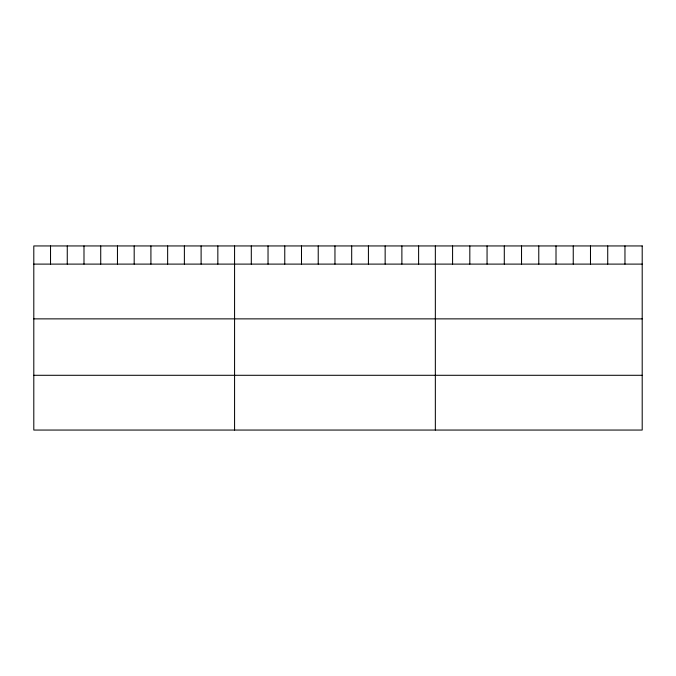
<?xml version="1.0" encoding="UTF-8"?>
<svg xmlns="http://www.w3.org/2000/svg" width="676" height="676" viewBox="0 0 676 676"><rect width="100%" height="100%" fill="white"/><g stroke="black" fill="none" stroke-linecap="round" stroke-linejoin="round"><path stroke-width="1.01" d="M33.8 264.105L642.2 264.105M33.8 318.869L642.2 318.869M33.8 375.29L642.2 375.29M624.962 245.946L624.962 264.105M607.724 245.946L607.724 264.105M590.486 245.946L590.486 264.105M573.248 245.946L573.248 264.105M556.01 245.946L556.01 264.105M538.772 245.946L538.772 264.105M521.534 245.946L521.534 264.105M504.296 245.946L504.296 264.105M487.058 245.946L487.058 264.105M469.82 245.946L469.82 264.105M452.582 245.946L452.582 264.105M435.344 245.946L435.344 430.054M418.613 245.946L418.613 264.105M401.882 245.946L401.882 264.105M385.151 245.946L385.151 264.105M368.42 245.946L368.42 264.105M351.689 245.946L351.689 264.105M334.958 245.946L334.958 264.105M318.227 245.946L318.227 264.105M301.496 245.946L301.496 264.105M284.765 245.946L284.765 264.105M268.034 245.946L268.034 264.105M251.303 245.946L251.303 264.105M234.572 245.946L234.572 430.054M217.841 245.946L217.841 264.105M201.11 245.946L201.11 264.105M184.379 245.946L184.379 264.105M167.648 245.946L167.648 264.105M150.917 245.946L150.917 264.105M134.186 245.946L134.186 264.105M117.455 245.946L117.455 264.105M100.724 245.946L100.724 264.105M83.993 245.946L83.993 264.105M67.262 245.946L67.262 264.105M50.531 245.946L50.531 264.105M642.2 245.946L33.8 245.946L33.8 430.054L642.2 430.054L642.2 245.946"/></g></svg>
